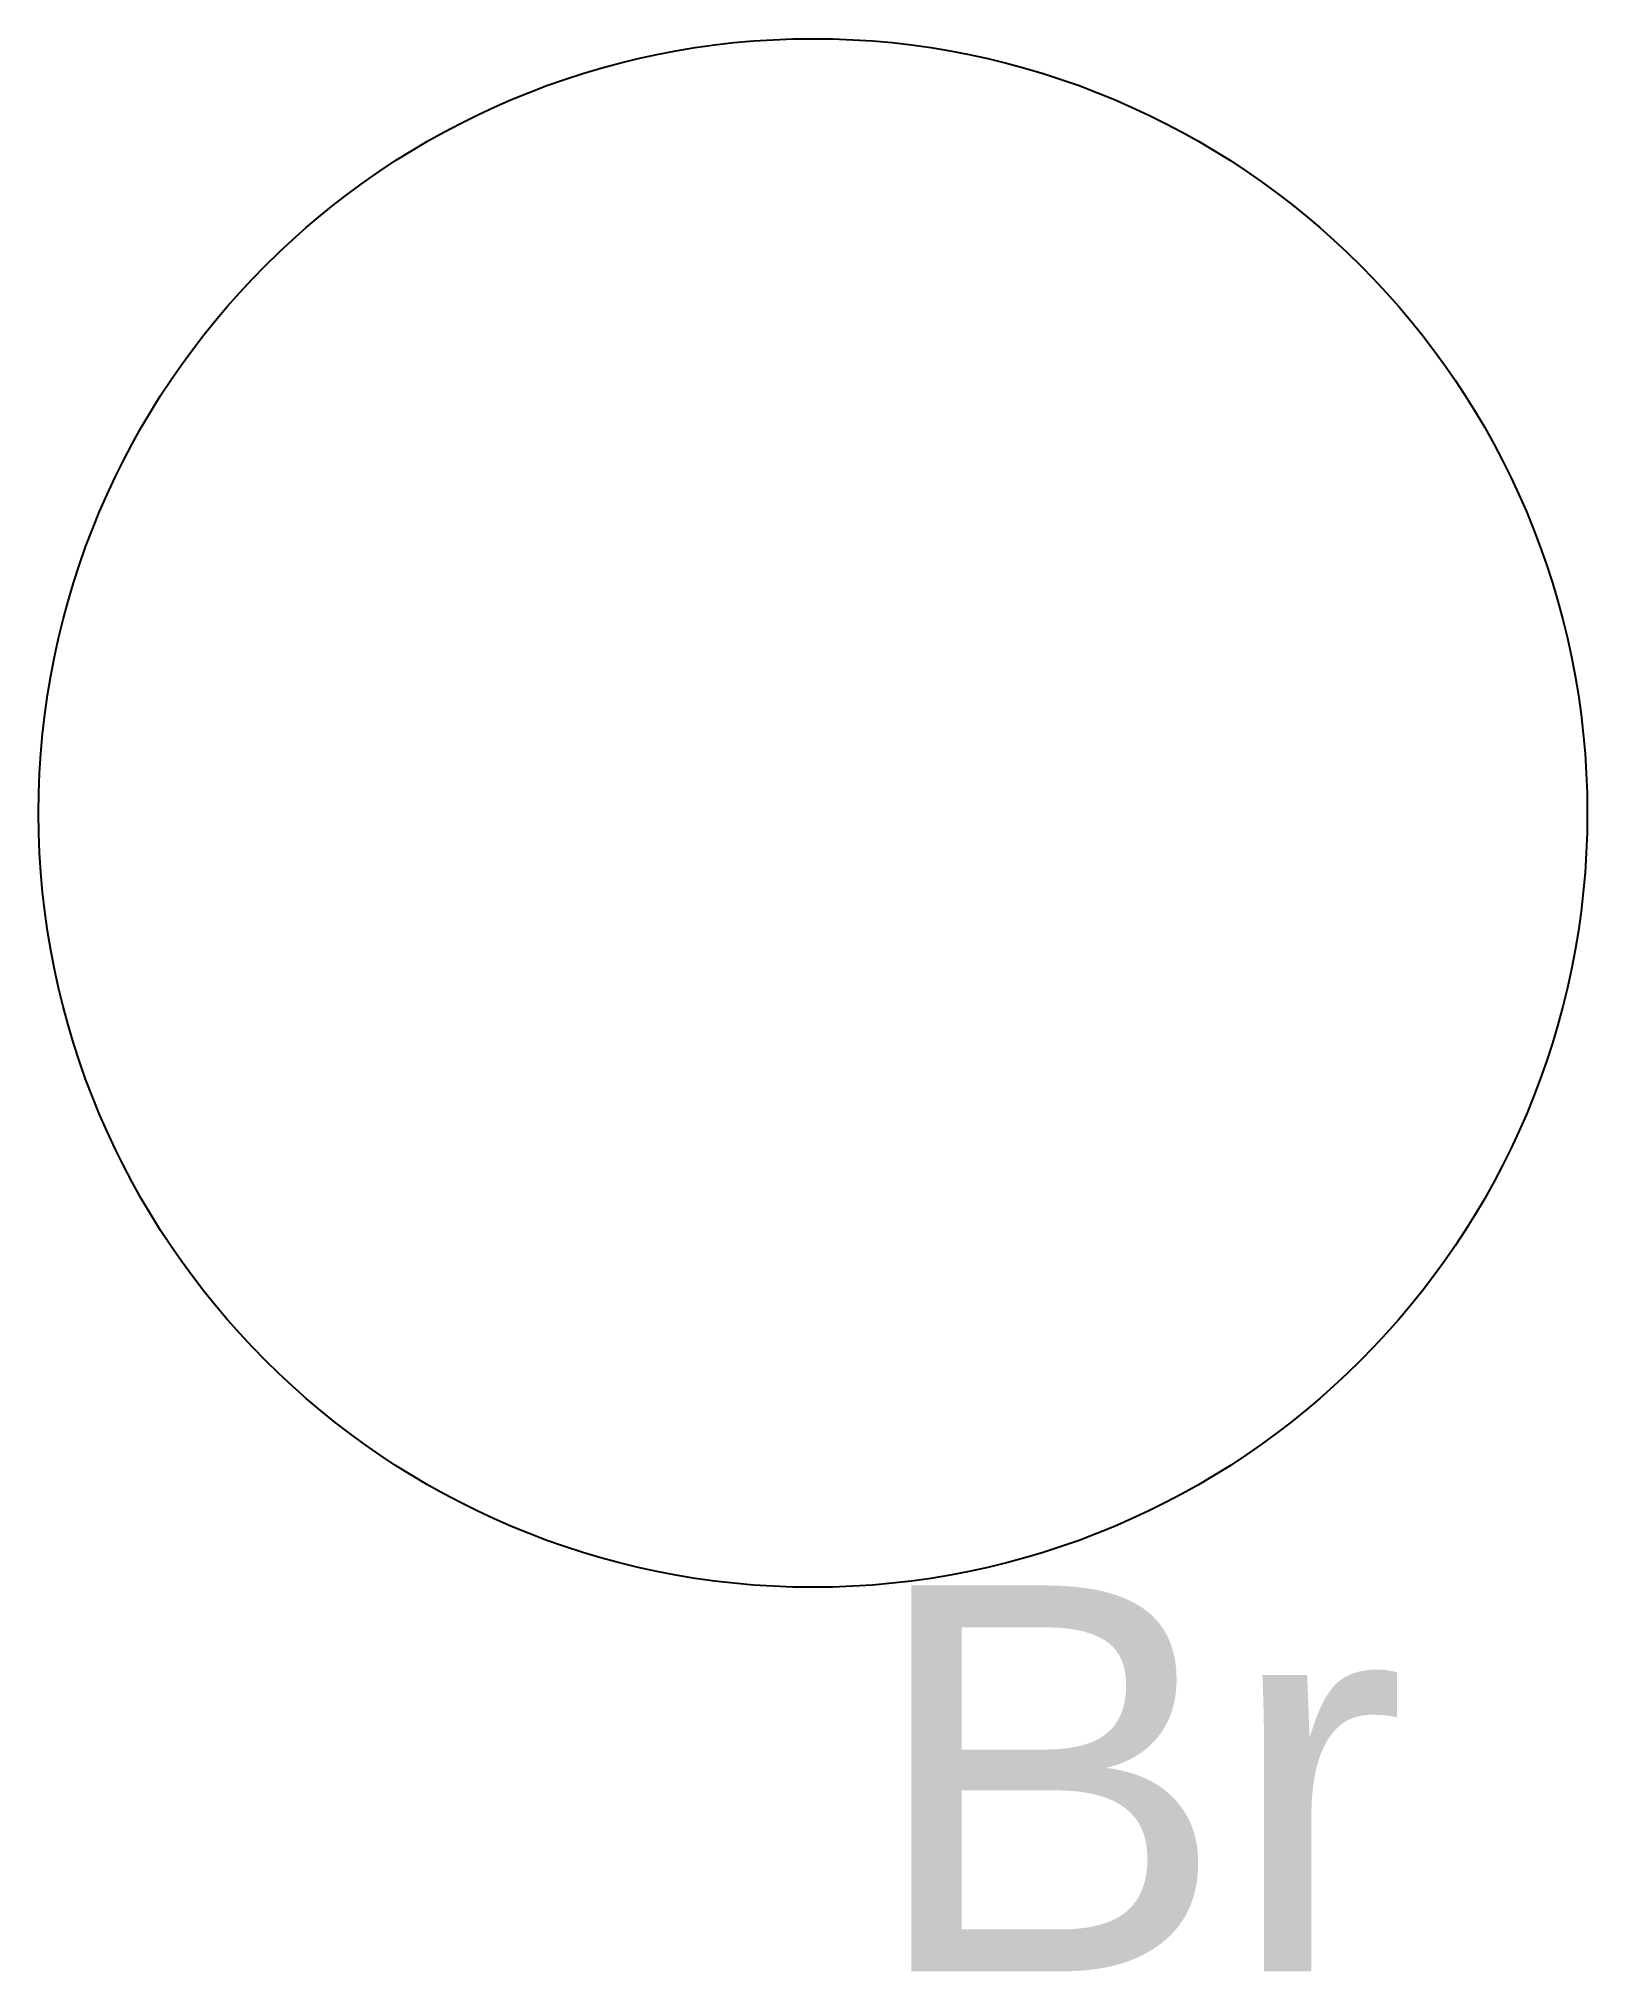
# Model space of a CAD drawing. Header units: millimetres. Extents: x 1961 to 2162, y 1664 to 1914.
import ezdxf

# ---------------------------------------------------------------- set-up
doc = ezdxf.new("R2010")
doc.units = ezdxf.units.MM
doc.styles.get("Standard").update_dxf_attribs({"font": 'ARIAL.TTF'})

# ---------------------------------------------------------------- blocks, each defined once
blk = doc.blocks.new('br')
blk.add_circle((0, 0), 100.33)

msp = doc.modelspace()

# ---------------------------------------------------------------- block references
msp.add_blockref('br', (2061.58, 1813.64))

# ---------------------------------------------------------------- texts
at = {"insert": (2068.59, 1713.55), "char_height": 50, "attachment_point": 1}
msp.add_mtext_dynamic_manual_height_columns('Br', width=133.1851, gutter_width=12.5, heights=[0], dxfattribs=at)

doc.saveas('drawing.dxf')
